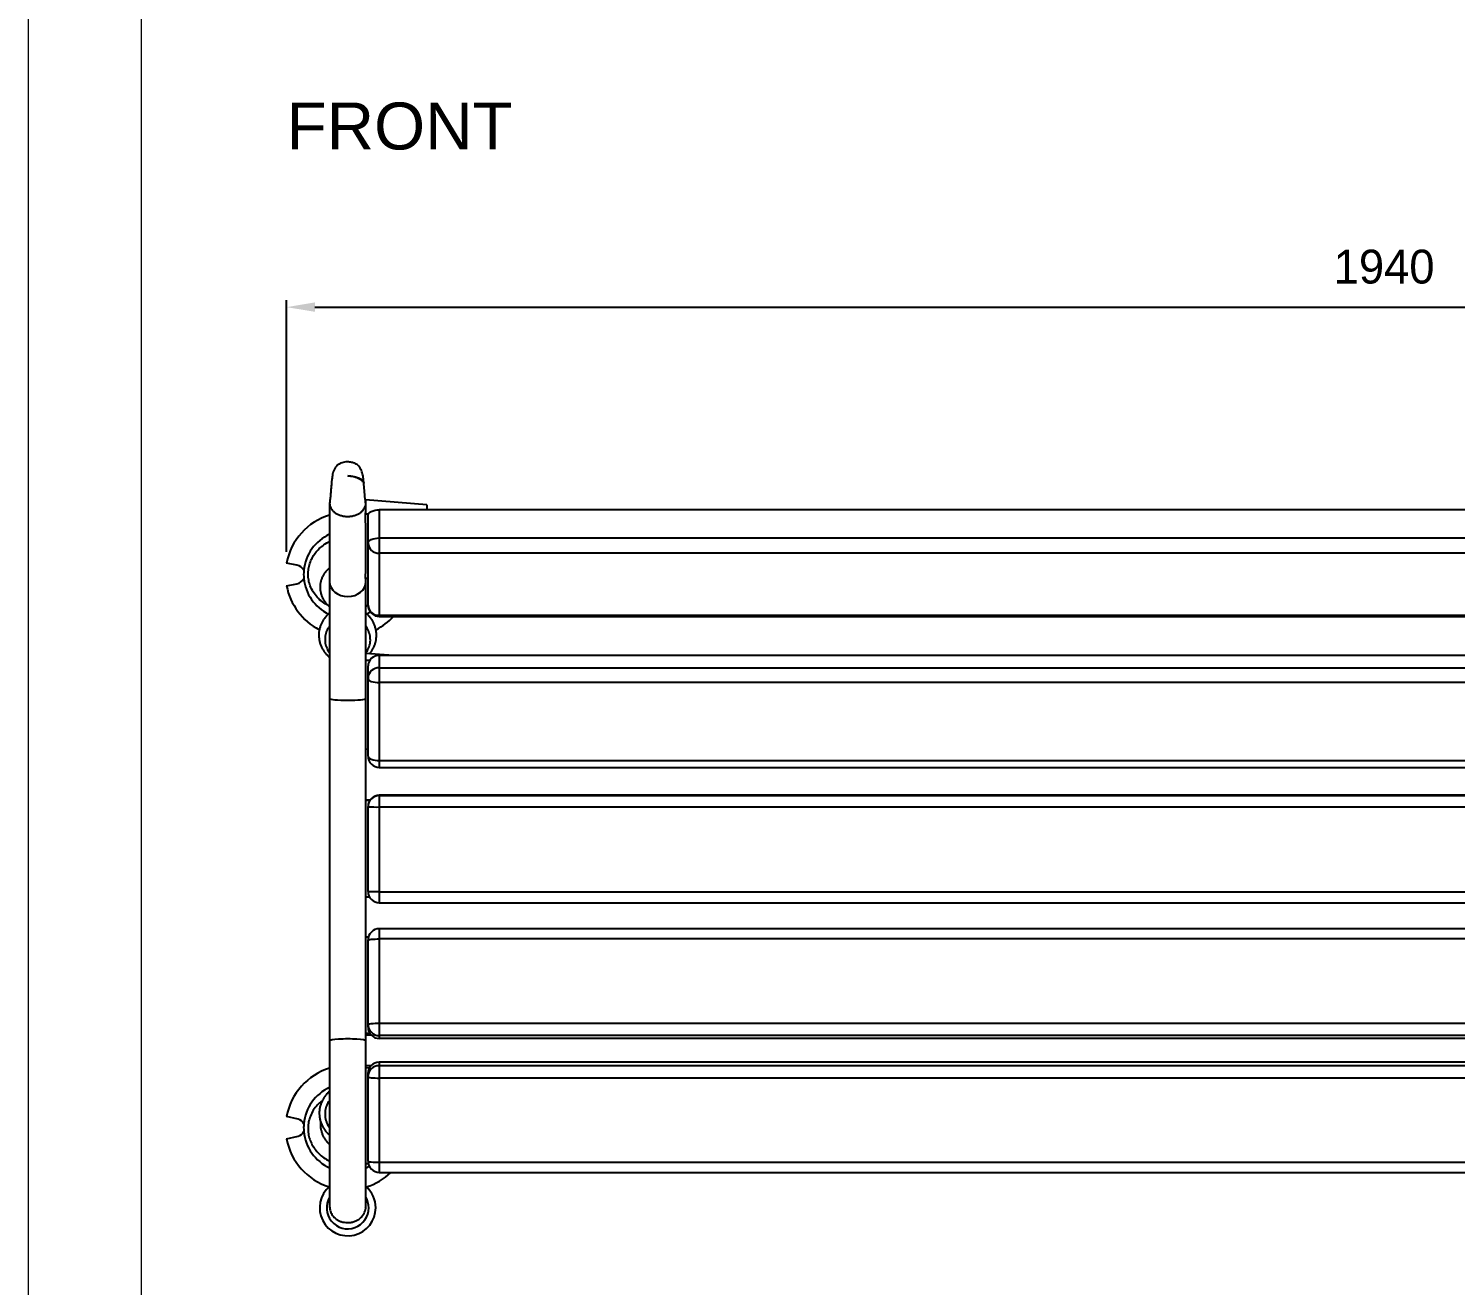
# Model space of a CAD drawing. Header units: millimetres. Extents: x 2710 to 8650, y -4054 to 146.
# Drawn here: x 2710 to 3974, y -2207 to -1094 of the extents above; entities that cross this region are included whole.
import ezdxf

# ---------------------------------------------------------------- set-up
doc = ezdxf.new("R2010")
doc.units = ezdxf.units.MM
doc.header["$PDSIZE"] = -1
doc.layers.add('tabelka', color=155, linetype='Continuous')
doc.layers.add('WYMIAR', color=96, linetype='Continuous')
doc.dimstyles.new('1-1', dxfattribs={"dimtxt": 30, "dimasz": 25, "dimexe": 6.25, "dimexo": 30, "dimgap": 20.625, "dimtad": 1, "dimdec": 1, "dimtxsty": 'Standard', "dimcen": 0, "dimclrd": 2, "dimclre": 2, "dimclrt": 2, "dimadec": 0, "dimazin": 0, "dimtfac": 1, "dimtdec": 1, "dimtmove": 0, "dimatfit": 3, "dimfxl": 0, "dimarcsym": 0})

# ---------------------------------------------------------------- blocks, each defined once
blk = doc.blocks.new('rzut')
at = {"linetype": 'Continuous'}
for p, q in [((-1181.5, -1307.7), (-1181.5, -3087.7)), ((-1156.6, -3087.7), (-1156.6, -1307.7)), ((-1143.1, -1307.7), (-1143.1, -3087.7)), ((-1088.1, -3087.7), (-1088.1, -1307.7)), ((-1087, -3087.7), (-1087, -1307.7)), ((-1052.6, -1307.7), (-1052.6, -3087.7)), ((-1041.6, -3087.7), (-1041.6, -1307.7)), ((-1028.5, -1307.7), (-1028.5, -3087.7)), ((-959.5, -3087.7), (-959.5, -1307.7)), ((-953.4, -3087.7), (-953.4, -1307.7)), ((-928.8, -1307.7), (-928.8, -3087.7)), ((-928.5, -3087.7), (-928.5, -1307.7)), ((-918.3, -1307.7), (-918.3, -3087.7)), ((-843.3, -3087.7), (-843.3, -1307.7)), ((-833.5, -3087.7), (-833.5, -1307.7)), ((-810.5, -1307.7), (-810.5, -3087.7)), ((-801.4, -1307.7), (-801.4, -3087.7)), ((-726.8, -3087.7), (-726.8, -1307.7)), ((-715.9, -1307.7), (-715.9, -3087.7)), ((-713.2, -1307.7), (-713.2, -3087.7)), ((-692.2, -1307.7), (-692.2, -3087.7)), ((-689.2, -3087.7), (-689.2, -1307.7)), ((-678.2, -1307.7), (-678.2, -3087.7)), ((-603.6, -3087.7), (-603.6, -1307.7)), ((-594.7, -3087.7), (-594.7, -1307.7)), ((-1185.8, -3045.7), (-1190.3, -3099.8)), ((-1185.8, -3045.7), (-1181.5, -3045.7)), ((-1052.6, -3075.3), (-1054.3, -3099.7)), ((-1181.5, -3087.7), (-1156.6, -3087.7)), ((-1156.6, -3087.7), (-1143.1, -3087.7)), ((-1143.1, -3087.7), (-1088.1, -3087.7)), ((-1088.1, -3087.7), (-1087, -3087.7)), ((-1052.6, -3087.7), (-1041.6, -3087.7)), ((-1041.6, -3087.7), (-1028.5, -3087.7)), ((-1028.5, -3087.7), (-959.5, -3087.7)), ((-959.5, -3087.7), (-953.4, -3087.7)), ((-928.8, -3087.7), (-928.5, -3087.7)), ((-928.5, -3087.7), (-918.3, -3087.7)), ((-918.3, -3087.7), (-843.3, -3087.7)), ((-843.3, -3087.7), (-833.5, -3087.7)), ((-810.5, -3087.7), (-801.4, -3087.7)), ((-801.4, -3087.7), (-726.8, -3087.7)), ((-726.8, -3087.7), (-715.9, -3087.7)), ((-715.9, -3087.7), (-713.2, -3087.7)), ((-692.2, -3087.7), (-689.2, -3087.7)), ((-689.2, -3087.7), (-678.2, -3087.7)), ((-678.2, -3087.7), (-603.6, -3087.7)), ((-603.6, -3087.7), (-594.7, -3087.7)), ((-1190.4, -3100.1), (-1190.3, -3099.8)), ((-1190.3, -3099.8), (-1187.7, -3099.8)), ((-1178.9, -3099.7), (-1187.5, -3099.7)), ((-1178, -3099.8), (-1179, -3099.8)), ((-1178, -3099.8), (-1178, -3097.4)), ((-1169.9, -3099.8), (-1178, -3099.8)), ((-1152, -3097.7), (-1176.9, -3097.7)), ((-1129.1, -3099.7), (-1169.8, -3099.7)), ((-1097, -3097.7), (-1152, -3097.7)), ((-1120.8, -3099.8), (-1129.2, -3099.7)), ((-1120.8, -3099.8), (-1121.7, -3099.8)), ((-1120.8, -3097.7), (-1120.8, -3099.8)), ((-1117.7, -3099.7), (-1120.4, -3099.7)), ((-1117.4, -3099.7), (-1117.7, -3099.7)), ((-1014.5, -3099.7), (-1117.4, -3099.7)), ((-1097.2, -3097.7), (-1097, -3098.1)), ((-1048.4, -3099.7), (-1048.3, -3096.2)), ((-1032.4, -3097.7), (-1043.3, -3097.7)), ((-963.4, -3097.7), (-1032.4, -3097.7)), ((-711.2, -3099.7), (-1014.5, -3099.7)), ((-969.4, -3097.7), (-969.3, -3099.7)), ((-924.3, -3096.1), (-924.4, -3099.7)), ((-924.3, -3099.7), (-924.2, -3096.2)), ((-918.5, -3097.7), (-918.8, -3097.7)), ((-843.5, -3097.7), (-918.5, -3097.7)), ((-838.4, -3096.4), (-838.3, -3099.7)), ((-803.3, -3099.7), (-803.2, -3097.3)), ((-725.8, -3097.7), (-800.5, -3097.7)), ((-723.2, -3097.7), (-725.8, -3097.7)), ((-717.8, -3096.2), (-717.7, -3099.7)), ((-716.4, -3099.7), (-716.6, -3095.2)), ((-564.2, -3099.7), (-711.2, -3099.7)), ((-689, -3095), (-689.2, -3099.7)), ((-687.7, -3099.7), (-687.5, -3096.2)), ((-687.7, -3099.7), (-686.4, -3099.8)), ((-679.3, -3097.7), (-682.2, -3097.7)), ((-604.7, -3097.7), (-679.3, -3097.7)), ((-602.2, -3097.4), (-602.2, -3099.7)), ((-1187.5, -3131.7), (-1117.7, -3131.7)), ((-1117.7, -3131.7), (-1117.4, -3131.7)), ((-1117.4, -3131.7), (-1014.5, -3131.7)), ((-1014.5, -3131.7), (-711.2, -3131.7)), ((-711.2, -3131.7), (-564.2, -3131.7)), ((-1132.6, -3160.6), (-1134.3, -3169.8)), ((-1114.3, -3169.8), (-1116, -3160.6)), ((-641.8, -3159.6), (-644.3, -3169.8)), ((-624.3, -3169.8), (-626.8, -3159.6))]:
    blk.add_line(p, q, dxfattribs=at)
at = {"linetype": 'Continuous', "flags": 128}
for points in [[(-1176.9, -3097.7), (-1177.8, -3097.5), (-1178.6, -3097), (-1179.4, -3096), (-1180.1, -3094.8), (-1180.7, -3093.3), (-1181.1, -3091.5), (-1181.4, -3089.7), (-1181.5, -3087.7)], [(-1152, -3097.7), (-1152.9, -3097.5), (-1153.7, -3097), (-1154.5, -3096), (-1155.2, -3094.8), (-1155.8, -3093.3), (-1156.2, -3091.5), (-1156.5, -3089.7), (-1156.6, -3087.7)], [(-1032.4, -3097.7), (-1031.6, -3097.5), (-1030.9, -3097), (-1030.2, -3096), (-1029.6, -3094.8), (-1029.1, -3093.3), (-1028.8, -3091.5), (-1028.5, -3089.7), (-1028.5, -3087.7)], [(-963.4, -3097.7), (-962.6, -3097.5), (-961.9, -3097), (-961.2, -3096), (-960.6, -3094.8), (-960.1, -3093.3), (-959.8, -3091.5), (-959.5, -3089.7), (-959.5, -3087.7)], [(-800.5, -3097.7), (-800.7, -3097.5), (-800.8, -3097), (-801, -3096), (-801.1, -3094.8), (-801.3, -3093.3), (-801.3, -3091.5), (-801.4, -3089.7), (-801.4, -3087.7)], [(-725.8, -3097.7), (-726, -3097.5), (-726.2, -3097), (-726.3, -3096), (-726.5, -3094.8), (-726.6, -3093.3), (-726.7, -3091.5), (-726.7, -3089.7), (-726.8, -3087.7)], [(-679.3, -3097.7), (-679.1, -3097.5), (-678.9, -3097), (-678.7, -3096), (-678.5, -3094.8), (-678.4, -3093.3), (-678.3, -3091.5), (-678.2, -3089.7), (-678.2, -3087.7)], [(-604.7, -3097.7), (-604.5, -3097.5), (-604.3, -3097), (-604.1, -3096), (-603.9, -3094.8), (-603.8, -3093.3), (-603.7, -3091.5), (-603.7, -3089.7), (-603.6, -3087.7)], [(-1090.9, -3095.6), (-1090.5, -3096.2), (-1089.1, -3098.8)], [(-598.7, -3099.7), (-598.8, -3099.5), (-600.2, -3096.7)]]:
    blk.add_lwpolyline(points, dxfattribs=at)
at = {"linetype": 'Continuous'}
for centre, radius, start, end in [((-1124.3, -3115.7), 55, 27.1004, 47.3585), ((-634.3, -3115.7), 55, 17.4301, 43.9386), ((-1152.6, -3088.2), 9.49, 273.5631, 3.1674), ((-1097, -3087.7), 10, 270, 0), ((-1097.6, -3088.2), 9.49, 273.5633, 3.1668), ((-1042.9, -3088.1), 9.63, 177.7157, 267.5179), ((-1032, -3088.1), 9.63, 177.7157, 267.5179), ((-963.4, -3087.7), 10, 270, 0), ((-918.8, -3087.7), 10, 179.9979, 269.9983), ((-918.5, -3087.7), 10, 179.9981, 269.9982), ((-1131.8, -3090.2), 213.5, 357.9874, 0.6712), ((-1056.9, -3090.2), 213.5, 357.9874, 0.6712), ((-843.5, -3087.7), 10, 270.0018, 0.0023), ((-800.5, -3087.7), 10, 180, 270), ((-725.8, -3087.7), 9.98, 270.1299, 0.1296), ((-723.2, -3087.7), 9.98, 270.1304, 0.129), ((-682.2, -3087.8), 9.97, 179.8413, 269.8409), ((-679.2, -3087.8), 9.97, 179.8412, 269.8408), ((-604.7, -3087.7), 10, 270, 0), ((-563.3, -3115.7), 24.8, 90, 139.8053), ((-563.3, -3115.7), 24.8, 220.1947, 90), ((-563.3, -3115.7), 18.6, 90, 120.5079), ((-563.3, -3115.7), 18.6, 239.4921, 90), ((-1124.3, -3115.7), 55, 196.9124, 259.5243), ((-1124.3, -3115.7), 39, 204.2209, 264.6318), ((-1124.3, -3115.7), 39, 275.3682, 334.2397), ((-634.3, -3115.7), 55, 196.9124, 259.5243), ((-634.3, -3115.7), 39, 204.2209, 264.8416), ((-634.3, -3115.7), 39, 275.1584, 335.7791), ((-634.3, -3115.7), 55, 280.4757, 342.5699), ((-1124.3, -3115.7), 55, 280.4757, 332.9041), ((-1124.3, -3162.2), 8.44, 115.5996, 169.5243), ((-1124.3, -3115.7), 39, 264.6318, 275.3682), ((-1124.3, -3162.2), 8.44, 10.4757, 64.4004), ((-634.3, -3161.4), 7.72, 117.0065, 166.2278), ((-634.3, -3115.7), 39, 264.8416, 275.1584), ((-634.3, -3161.4), 7.72, 13.7722, 62.9935)]:
    blk.add_arc(centre, radius, start, end, dxfattribs=at)
for centre, ratio, start_param, end_param in [((-1117.7, -3115.7), 0.808173, 3.141593, 6.283185), ((-1014.5, -3115.7), 0.104166, 3.141593, 6.283185), ((-711.2, -3115.7), 0.104166, 0, 3.141593)]:
    blk.add_ellipse(centre, major_axis=(0, 16), ratio=ratio, start_param=start_param, end_param=end_param, dxfattribs=at)
for points, knots in [([(-1054, -3096.5), (-1054.2, -3096.3), (-1055, -3095.5), (-1056.6, -3094.4), (-1058.8, -3093), (-1061.2, -3091.9), (-1063.8, -3091.1), (-1066.4, -3090.5), (-1069.2, -3090.2), (-1072, -3090.2), (-1074.8, -3090.5), (-1077.5, -3091.2), (-1080.3, -3092.2), (-1082.8, -3093.4), (-1085.1, -3094.9), (-1087.2, -3096.6), (-1088.8, -3098.2), (-1089.7, -3099.3), (-1090, -3099.7)], [0, 0, 0, 0, 0.016911, 0.080667, 0.145345, 0.21088, 0.277229, 0.344376, 0.412325, 0.481098, 0.550742, 0.621323, 0.69294, 0.765744, 0.831138, 0.896452, 0.96162, 1, 1, 1, 1]), ([(-1205.5, -3101.5), (-1205.9, -3101.5), (-1207.2, -3101.6), (-1209, -3101.8), (-1211.1, -3102.1), (-1213.2, -3102.4), (-1215.4, -3103.2), (-1217.5, -3104.1), (-1219.5, -3105.3), (-1221.2, -3106.7), (-1221.8, -3107.6), (-1222.1, -3108.1)], [0, 0, 0, 0, 0.057913, 0.173518, 0.277112, 0.370601, 0.464059, 0.569601, 0.691644, 0.833597, 1, 1, 1, 1]), ([(-1204.5, -3101.4), (-1204.7, -3101.4), (-1205.1, -3101.4), (-1206.2, -3101.9), (-1207.8, -3103.5), (-1209.2, -3106), (-1210.3, -3108.7), (-1210.9, -3111), (-1211.4, -3113.4), (-1211.5, -3114.9), (-1211.6, -3115.7)], [0, 0, 0, 0, 0.033686, 0.134318, 0.320571, 0.531383, 0.654208, 0.780566, 0.888507, 1, 1, 1, 1]), ([(-1211.6, -3115.7), (-1211.6, -3114.9), (-1211.5, -3113.3), (-1211.1, -3110.3), (-1210.4, -3107.5), (-1209.4, -3105.2), (-1208.5, -3103.6), (-1207.6, -3102.5), (-1206.6, -3101.8), (-1205.8, -3101.4), (-1205.3, -3101.5), (-1205.1, -3101.5)], [0, 0, 0, 0, 0.109046, 0.222351, 0.416613, 0.533451, 0.653498, 0.750033, 0.849152, 0.945813, 1, 1, 1, 1]), ([(-1189.4, -3099.9), (-1189.5, -3100), (-1189.8, -3100), (-1190.9, -3100.2), (-1192.6, -3100.4), (-1195.1, -3100.6), (-1197.6, -3100.8), (-1200, -3101), (-1202.3, -3101.2), (-1203.8, -3101.3), (-1204.5, -3101.4), (-1204.5, -3101.4)], [0, 0, 0, 0, 0.103383, 0.199703, 0.37213, 0.519453, 0.648705, 0.769837, 0.881566, 0.994542, 1, 1, 1, 1]), ([(-1189.4, -3131.5), (-1188.7, -3131.6), (-1187.3, -3131.8), (-1185.1, -3131.5), (-1182.9, -3130.6), (-1180.8, -3129.1), (-1179, -3127.1), (-1177.6, -3124.6), (-1176.5, -3121.9), (-1175.8, -3118.9), (-1175.6, -3115.7), (-1175.8, -3112.6), (-1176.5, -3109.6), (-1177.6, -3106.8), (-1179, -3104.4), (-1180.8, -3102.4), (-1182.9, -3100.9), (-1185.1, -3099.9), (-1187.3, -3099.6), (-1188.7, -3099.9), (-1189.4, -3100)], [0, 0, 0, 0, 0.0440819, 0.0972927, 0.1511047, 0.2060134, 0.2623229, 0.3201105, 0.37923, 0.4393498, 0.5000031, 0.5606564, 0.6207762, 0.6798957, 0.7376823, 0.7939926, 0.8489013, 0.902713, 0.9559237, 1, 1, 1, 1]), ([(-1095.6, -3099.7), (-1096, -3099.2), (-1096.6, -3098.5), (-1097.2, -3097.9), (-1097.4, -3097.8)], [0, 0, 0, 0, 0.782674, 1, 1, 1, 1]), ([(-1054.8, -3099.7), (-1055.2, -3099.4), (-1056.2, -3098.7), (-1057.9, -3097.7), (-1060.1, -3096.8), (-1062.4, -3096.1), (-1064.7, -3095.7), (-1067.2, -3095.6), (-1069.7, -3095.9), (-1072.1, -3096.4), (-1074.4, -3097.3), (-1076.6, -3098.4), (-1077.8, -3099.3), (-1078.4, -3099.7)], [0, 0, 0, 0, 0.056381, 0.146693, 0.238508, 0.331769, 0.426454, 0.522592, 0.620259, 0.719572, 0.820731, 0.912634, 1, 1, 1, 1]), ([(-564.2, -3131.7), (-563.5, -3131.7), (-562.1, -3131.6), (-559.5, -3130.9), (-556.9, -3129.5), (-554.8, -3127.6), (-553.3, -3125.8), (-552, -3123.8), (-551, -3121.4), (-550.4, -3118.7), (-550.1, -3115.9), (-550.3, -3112.9), (-551, -3110), (-552.2, -3107.2), (-553.9, -3104.8), (-555.9, -3102.7), (-558.1, -3101.2), (-560.5, -3100.2), (-562.5, -3099.7), (-563.8, -3099.8), (-564.3, -3099.8)], [0, 0, 0, 0, 0.043246, 0.087736, 0.175744, 0.222529, 0.270411, 0.322657, 0.376115, 0.434702, 0.494762, 0.557609, 0.622261, 0.685198, 0.750255, 0.80824, 0.868458, 0.918626, 0.970639, 1, 1, 1, 1]), ([(-1222.1, -3123.3), (-1222.3, -3123), (-1222.8, -3122.2), (-1223.5, -3120.5), (-1224.1, -3118.3), (-1224.3, -3116), (-1224.2, -3114), (-1223.9, -3112.3), (-1223.4, -3110.7), (-1222.8, -3109.3), (-1222.3, -3108.4), (-1222.1, -3108.1)], [0, 0, 0, 0, 0.068823, 0.184276, 0.336513, 0.499933, 0.610158, 0.715537, 0.815817, 0.931263, 1, 1, 1, 1]), ([(-1222.1, -3123.3), (-1221.7, -3124), (-1220.8, -3125.2), (-1218.9, -3126.8), (-1216.6, -3128.1), (-1214.3, -3128.8), (-1212.3, -3129.2), (-1211, -3129.4), (-1209.5, -3129.6), (-1207.7, -3129.8), (-1205.7, -3130), (-1203.1, -3130.2), (-1200.7, -3130.4), (-1198.6, -3130.6), (-1197.4, -3130.7), (-1196, -3130.8), (-1194.5, -3130.9), (-1193, -3131.1), (-1191.5, -3131.2), (-1190.2, -3131.4), (-1189.6, -3131.5), (-1189.4, -3131.5)], [0, 0, 0, 0, 0.079097, 0.152742, 0.221297, 0.282893, 0.330816, 0.370584, 0.414787, 0.466131, 0.51787, 0.567208, 0.6587, 0.681475, 0.709904, 0.744219, 0.784104, 0.829466, 0.880388, 0.937077, 1, 1, 1, 1]), ([(-1097, -3133.3), (-1097.9, -3134.9), (-1099.9, -3138.4), (-1103.9, -3142.8), (-1108.8, -3146.4), (-1113.9, -3148.9), (-1119.1, -3150.4), (-1124.2, -3150.9), (-1129.3, -3150.5), (-1134.2, -3149.3), (-1138.9, -3147.2), (-1143.3, -3144.5), (-1147.3, -3141), (-1150.7, -3136.7), (-1152.8, -3133.5), (-1153.5, -3131.7), (-1153.5, -3131.7)], [0, 0, 0, 0, 0.078549, 0.168106, 0.250982, 0.333815, 0.407322, 0.480829, 0.551222, 0.621629, 0.693748, 0.765886, 0.842009, 0.918152, 0.999573, 1, 1, 1, 1]), ([(-1130.1, -3131.7), (-1129.7, -3132.3), (-1128.7, -3133.4), (-1127, -3135), (-1125, -3136.5), (-1122.9, -3137.7), (-1120.6, -3138.8), (-1118.2, -3139.5), (-1115.7, -3140), (-1113.1, -3140.2), (-1110.5, -3140.1), (-1107.9, -3139.6), (-1105.3, -3138.8), (-1102.9, -3137.7), (-1100.6, -3136.4), (-1098.6, -3134.9), (-1097, -3133.3), (-1096, -3132.2), (-1095.6, -3131.7)], [0, 0, 0, 0, 0.051316, 0.111824, 0.173333, 0.235751, 0.29902, 0.363112, 0.428017, 0.493754, 0.560362, 0.627897, 0.696447, 0.766138, 0.828938, 0.891691, 0.954346, 1, 1, 1, 1]), ([(-1090, -3131.7), (-1090, -3131.8), (-1089.5, -3132.5), (-1088.3, -3133.8), (-1086.4, -3135.5), (-1084.3, -3137.1), (-1082.1, -3138.4), (-1079.7, -3139.5), (-1077.1, -3140.4), (-1074.5, -3141), (-1071.7, -3141.3), (-1068.9, -3141.3), (-1066.1, -3140.9), (-1063.4, -3140.3), (-1060.6, -3139.3), (-1058.1, -3138), (-1055.8, -3136.5), (-1053.7, -3134.8), (-1052.1, -3133.2), (-1051.2, -3132.1), (-1050.9, -3131.7)], [0, 0, 0, 0, 0.003885, 0.059301, 0.11577, 0.173165, 0.231394, 0.290398, 0.35014, 0.410606, 0.471795, 0.533733, 0.596458, 0.660028, 0.724537, 0.790114, 0.848938, 0.907688, 0.966304, 1, 1, 1, 1]), ([(-1078.4, -3131.7), (-1078, -3132), (-1077, -3132.8), (-1075.2, -3133.8), (-1073.1, -3134.7), (-1070.8, -3135.4), (-1068.4, -3135.7), (-1066, -3135.8), (-1063.5, -3135.6), (-1061, -3135), (-1058.7, -3134.1), (-1056.6, -3133), (-1055.3, -3132.2), (-1054.7, -3131.7)], [0, 0, 0, 0, 0.056501, 0.146851, 0.238712, 0.332018, 0.426756, 0.522951, 0.620676, 0.720054, 0.821282, 0.913184, 1, 1, 1, 1]), ([(-666.4, -3131.7), (-665.9, -3132.3), (-664.8, -3133.6), (-662.9, -3135.3), (-660.8, -3136.8), (-658.5, -3138.1), (-656.1, -3139.2), (-653.5, -3140.1), (-650.8, -3140.6), (-648.1, -3140.9), (-645.2, -3140.8), (-642.4, -3140.5), (-639.6, -3139.8), (-637, -3138.8), (-634.5, -3137.5), (-632.3, -3136.1), (-630.2, -3134.4), (-628.7, -3133), (-628, -3132), (-627.7, -3131.7)], [0, 0, 0, 0, 0.055727, 0.113399, 0.172059, 0.231613, 0.291995, 0.353163, 0.415093, 0.477779, 0.541234, 0.605489, 0.670602, 0.73666, 0.79685, 0.856954, 0.916933, 0.976728, 1, 1, 1, 1]), ([(-658.4, -3131.7), (-658, -3132), (-657, -3132.8), (-655.2, -3133.8), (-653, -3134.7), (-650.6, -3135.4), (-648.2, -3135.7), (-645.7, -3135.8), (-643.2, -3135.6), (-640.7, -3135), (-638.3, -3134.2), (-636.1, -3133.1), (-634.9, -3132.2), (-634.3, -3131.7)], [0, 0, 0, 0, 0.0565004, 0.1466593, 0.2383438, 0.3314827, 0.4260447, 0.5220422, 0.6195295, 0.7186171, 0.8194854, 0.9111653, 1, 1, 1, 1]), ([(-658.1, -3138.3), (-657.3, -3139.3), (-655.2, -3142), (-651.1, -3145.4), (-646, -3148.3), (-640.7, -3150.1), (-635.4, -3150.9), (-630.3, -3150.8), (-625.3, -3149.8), (-620.5, -3148), (-616.1, -3145.4), (-612, -3142.1), (-608.4, -3138.1), (-605.9, -3134.5), (-605, -3132.3), (-604.8, -3131.7)], [0, 0, 0, 0, 0.060992, 0.15643, 0.244279, 0.332094, 0.411275, 0.490461, 0.567605, 0.644764, 0.724178, 0.803616, 0.887737, 0.97188, 1, 1, 1, 1]), ([(-639.5, -3139.7), (-638.7, -3139.7), (-637, -3139.9), (-634.4, -3139.7), (-631.7, -3139.2), (-629.1, -3138.5), (-626.5, -3137.4), (-624.2, -3136), (-622.2, -3134.5), (-620.5, -3133.1), (-619.7, -3132.1), (-619.4, -3131.7)], [0, 0, 0, 0, 0.103298, 0.224304, 0.34694, 0.471351, 0.597754, 0.712147, 0.826365, 0.940308, 1, 1, 1, 1])]:
    blk.add_open_spline(points, degree=3, knots=knots, dxfattribs=at)
blk = doc.blocks.new('*D10')
at = {"layer": 'Defpoints', "color": 0}
for p in [(4882.1, -1340.4), (2938.9, -1587.1), (4882.1, -1587.1)]:
    blk.add_point(p, dxfattribs=at)
at = {"layer": 'WYMIAR', "color": 2, "lineweight": -2}
for p, q in [((2938.9, -1557.1), (2938.9, -1334.1)), ((4882.1, -1557.1), (4882.1, -1334.1)), ((2963.9, -1340.4), (4857.1, -1340.4))]:
    blk.add_line(p, q, dxfattribs=at)
at = {"layer": 'WYMIAR', "color": 2}
for points in [[(2963.9, -1336.2), (2963.9, -1344.5), (2938.9, -1340.4)], [(4857.1, -1336.2), (4857.1, -1344.5), (4882.1, -1340.4)]]:
    blk.add_solid(points, dxfattribs=at)
at = {"layer": 'WYMIAR', "color": 2, "insert": (3910.5, -1304.7), "char_height": 30, "attachment_point": 5}
blk.add_mtext('1940', dxfattribs=at)

msp = doc.modelspace()

# ---------------------------------------------------------------- linework, layer by layer
at = {"layer": 'tabelka', "lineweight": 5}
for points in [[(2710.44, 146.45), (8650.44, 146.45), (8650.44, -4053.55), (2710.44, -4053.55)], [(2810.44, 46.45), (8550.44, 46.45), (8550.44, -3953.55), (2810.44, -3953.55)]]:
    msp.add_lwpolyline(points, close=True, dxfattribs=at)

# ---------------------------------------------------------------- block references
at = {"rotation": 270}
msp.add_blockref('rzut', (6108.69, -2701.43), dxfattribs=at)

# ---------------------------------------------------------------- texts
at = {"layer": 'WYMIAR', "insert": (2938.89, -1159.16), "char_height": 41.5951, "width": 196.5247, "attachment_point": 1}
msp.add_mtext('{\\f@Arial Unicode MS|b0|i0|c238|p34;FRONT}', dxfattribs=at)

# ---------------------------------------------------------------- dimensions: what is measured, and where the dimension line sits
at = {"layer": 'WYMIAR'}
dim = msp.add_linear_dim(base=(4882.05, -1340.37), p1=(2938.89, -1587.14), p2=(4882.05, -1587.14), text='1940', dimstyle='1-1', dxfattribs=at)
dim.commit()
dim.dimension.update_dxf_attribs({"geometry": '*D10', "text_midpoint": (3910.47, -1304.75)})

doc.saveas('drawing.dxf')
